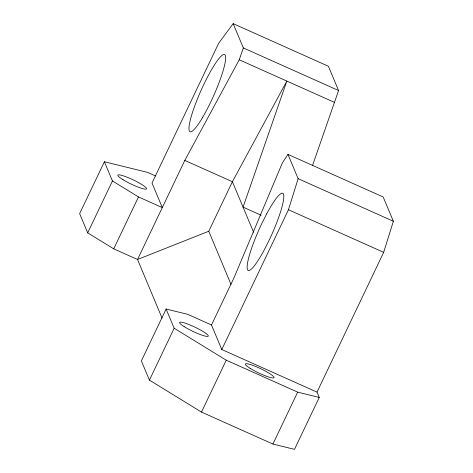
<?xml version="1.0" encoding="UTF-8"?>
<svg xmlns="http://www.w3.org/2000/svg" width="473" height="473" viewBox="0 0 473 473"><rect width="100%" height="100%" fill="white"/><g stroke="black" fill="none" stroke-linecap="round" stroke-linejoin="round"><path stroke-width="0.71" d="M221.784 349.529L288.459 209.74L298.138 178.676L287.956 154.381L282.411 162.801L233.999 277.805L211.496 324.981L221.784 349.529L317.005 392.117L319.24 397.456L294.484 449.35L272.921 444.041L201.504 412.095L149.421 380.126L141.368 360.917L166.118 309.023L187.686 314.332L211.496 324.981M317.005 392.117L383.68 252.328L393.359 221.263L383.177 196.975L287.956 154.381M162.05 318.063L137.537 259.488L184.795 160.412L239.232 59.781L243.347 47.944L233.165 23.65L218.68 43.25L152.004 183.039L162.292 207.588L138.488 196.939L112.444 180.958L104.391 161.748L147.529 172.367L155.617 175.986M312.44 165.751L338.567 90.532L328.386 66.244L233.165 23.65M104.391 161.748L79.641 213.642L87.688 232.852L113.733 248.833L137.537 259.488L208.764 231.25L232.403 181.703L286.845 81.078L243.063 207.133L261.167 215.227M87.688 232.852L112.444 180.958M113.733 248.833L138.488 196.939M149.421 380.126L174.17 328.232L166.118 309.023M201.504 412.095L226.254 360.201L174.17 328.232M272.921 444.041L297.671 392.141L319.24 397.456M243.347 47.944L338.567 90.532M239.232 59.781L334.452 102.375M298.138 178.676L393.359 221.263M184.795 160.412L232.403 181.703L253.593 232.255M288.459 209.74L383.68 252.328M226.254 360.201L297.671 392.141M208.764 231.25L230.995 284.374M266.677 213.849L261.894 223.327A42.28 6.829 -65.9 0 0 247.16 268.167A42.28 6.829 -65.9 0 0 264.271 249.88L269.054 240.402A42.28 6.829 -65.9 0 0 283.788 195.556A42.28 6.829 -65.9 0 0 266.677 213.849M202.681 117.292A42.28 6.829 -65.9 0 0 225.024 54.868A42.28 6.829 -65.9 0 0 194.267 107.211A42.28 6.829 -65.9 0 0 202.681 117.292M123.075 179.746A15.857 2.341 25.5 0 0 146.37 188.999A15.857 2.341 25.5 0 0 127.231 177.251A15.857 2.341 25.5 0 0 123.075 179.746M250.122 368.301A15.857 2.341 25.5 0 0 273.761 377.892A15.857 2.341 25.5 0 0 255.296 366.315A15.857 2.341 25.5 0 0 250.122 368.301M184.192 326.642A15.857 2.341 25.5 0 0 207.937 336.344A15.857 2.341 25.5 0 0 189.726 324.839A15.857 2.341 25.5 0 0 184.192 326.642"/></g></svg>
